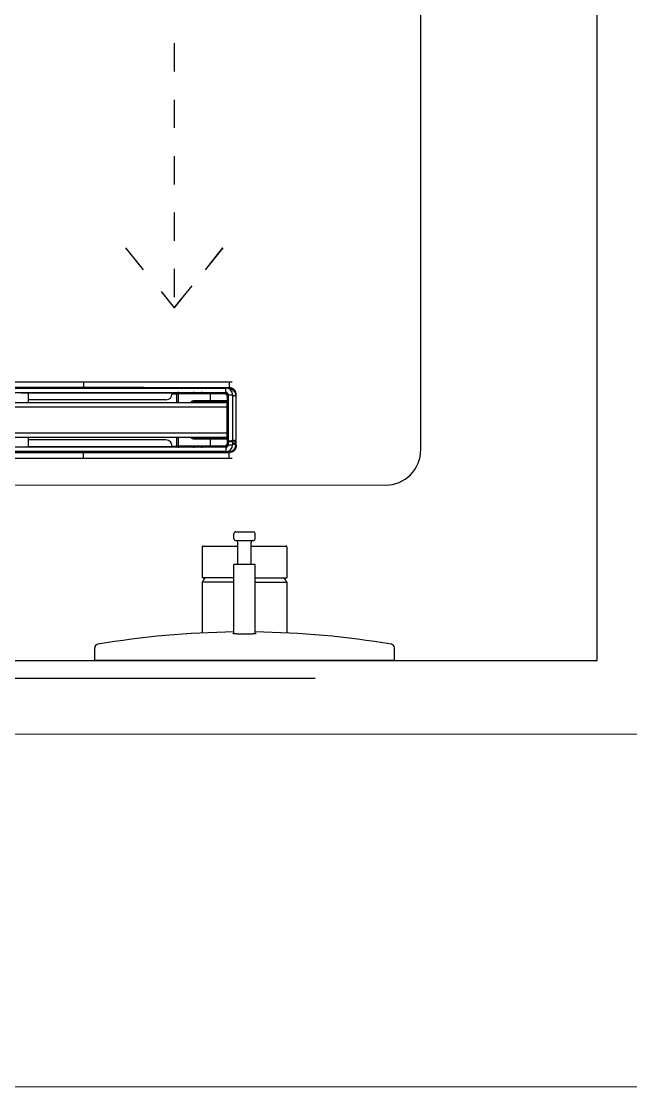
# Model space of a CAD drawing. Header units: millimetres. Extents: x 699029 to 727993, y 4486031 to 4516039.
# Drawn here: x 726188.8 to 726223.4, y 4492453.8 to 4492514.3 of the extents above; entities that cross this region are included whole.
import ezdxf

# ---------------------------------------------------------------- set-up
doc = ezdxf.new("R2010")
doc.units = ezdxf.units.MM
doc.set_wipeout_variables(frame=1)
doc.linetypes.add('AI-Linetype-22', pattern=[3.2004, 1.6002, -1.6002])
for name, color, linetype in [('A-DUVAR-GOR0.2', 25, 'Continuous'), ('Deko_Vitrifiye', 135, 'Continuous'), ('Deko_Zemin Seramik5', 155, 'Continuous')]:
    doc.layers.add(name, color=color, linetype=linetype)
doc.layers.add('DBM_w_sld', color=111, linetype='Continuous', lineweight=20)

# ---------------------------------------------------------------- blocks, each defined once
blk = doc.blocks.new('A$C7972de8d')
at = {"linetype": 'Continuous'}
blk.add_wipeout([(983.72, 415), (991.03, 415), (991.59, 415.08), (992.01, 415.25), (992.33, 415.47), (992.57, 415.72), (992.74, 415.96), (992.88, 416.24), (992.98, 416.53), (993.55, 419.92), (994.38, 425.25), (994.97, 429.29), (995.91, 436.16), (997.1, 446.24), (997.99, 455.2), (999, 468.35), (999.42, 476), (1028.22, 476), (1030.72, 477.47), (1030.72, 476), (1048.22, 476), (1048.35, 476.02), (1048.43, 476.04), (1048.52, 476.1), (1048.58, 476.15), (1048.63, 476.21), (1048.67, 476.29), (1048.71, 476.38), (1048.72, 476.48), (1048.72, 476.58), (1048.72, 496.25), (1050.72, 496.25), (1050.91, 496.25), (1051.1, 496.21), (1051.21, 496.17), (1051.34, 496.11), (1051.42, 496.05), (1051.5, 495.98), (1051.59, 495.89), (1051.66, 495.79), (1051.7, 495.72), (1051.74, 495.65), (1051.77, 495.58), (1051.79, 495.5), (1051.81, 495.42), (1051.82, 495.34), (1051.82, 495.25), (1051.82, 495), (1051.84, 494.8), (1051.87, 494.7), (1051.92, 494.57), (1051.97, 494.48), (1052.03, 494.39), (1052.11, 494.29), (1052.25, 494.18), (1052.37, 494.11), (1052.51, 494.05), (1052.67, 494.01), (1052.89, 494), (1055.82, 494), (1055.94, 494.01), (1056.03, 494.02), (1056.09, 494.04), (1056.18, 494.07), (1056.26, 494.1), (1056.33, 494.14), (1056.44, 494.21), (1056.5, 494.27), (1056.58, 494.34), (1056.62, 494.4), (1056.68, 494.48), (1056.73, 494.59), (1056.77, 494.68), (1056.8, 494.77), (1056.81, 494.86), (1056.82, 495), (1056.82, 495.49), (1056.82, 497.21), (1056.82, 505), (1056.81, 505.15), (1056.79, 505.24), (1056.76, 505.34), (1056.73, 505.43), (1056.67, 505.53), (1056.59, 505.64), (1056.53, 505.71), (1056.46, 505.77), (1056.38, 505.83), (1056.33, 505.86), (1056.23, 505.91), (1056.12, 505.95), (1056.03, 505.98), (1055.91, 506), (1055.72, 506), (1055.53, 506), (1052.82, 506), (1052.75, 506), (1052.63, 505.98), (1052.52, 505.95), (1052.35, 505.88), (1052.22, 505.8), (1052.11, 505.71), (1052.04, 505.63), (1051.96, 505.51), (1051.9, 505.39), (1051.85, 505.24), (1051.83, 505.15), (1051.82, 505.05), (1051.82, 504.75), (1051.81, 504.57), (1051.76, 504.41), (1051.65, 504.2), (1051.53, 504.04), (1051.38, 503.92), (1051.2, 503.82), (1051.01, 503.77), (1050.89, 503.75), (1050.67, 503.75), (1048.72, 503.75), (1048.72, 523.5), (1048.72, 523.57), (1048.7, 523.66), (1048.66, 523.75), (1048.63, 523.79), (1048.6, 523.83), (1048.58, 523.85), (1048.5, 523.92), (1048.41, 523.96), (1048.38, 523.97), (1048.32, 523.99), (1048.22, 524), (1048.12, 524), (1030.72, 524), (1030.72, 522.53), (1028.22, 524), (999.42, 524), (999.16, 528.98), (998.84, 533.99), (998.29, 541.34), (997.6, 548.94), (996.47, 559.32), (995.57, 566.42), (994.63, 573.1), (993.74, 578.84), (993.01, 583.33), (992.84, 583.86), (992.57, 584.28), (992.33, 584.53), (991.91, 584.8), (991.34, 584.98), (991.03, 585), (983.72, 585)], dxfattribs=at).dxf.layer = 'Deko_Vitrifiye'
at = {"layer": 'Deko_Vitrifiye', "linetype": 'Continuous'}
for p, q in [((983.72, 415), (983.72, 585)), ((983.72, 585), (991.03, 585)), ((1028.22, 524), (999.33, 524)), ((1028.22, 506), (1028.22, 524)), ((1048.22, 524), (1030.72, 524)), ((1030.72, 506), (1030.72, 524)), ((1048.72, 523.5), (1048.72, 503.75)), ((998.95, 506), (1038.22, 506)), ((1038.22, 494), (1038.22, 506)), ((1038.22, 503.75), (1050.82, 503.75)), ((1051.82, 505), (1051.82, 495)), ((1052.82, 506), (1055.82, 506)), ((1056.82, 505), (1056.82, 495)), ((1038.22, 496.25), (1050.82, 496.25)), ((1048.72, 496.25), (1048.72, 476.5)), ((998.95, 494), (1038.22, 494)), ((1028.22, 494), (1028.22, 476)), ((1030.72, 494), (1030.72, 476)), ((1052.82, 494), (1055.82, 494)), ((1028.22, 476), (999.33, 476)), ((1048.22, 476), (1030.72, 476)), ((983.72, 415), (991.03, 415))]:
    blk.add_line(p, q, dxfattribs=at)
for points in [[(998.73, 500), (998.73, 500.18), (998.74, 500.75), (998.74, 501.31), (998.75, 501.85), (998.76, 502.37), (998.77, 502.86), (998.78, 503.32), (998.8, 503.76), (998.82, 504.16), (998.84, 504.54), (998.86, 504.88), (998.88, 505.19), (998.9, 505.47), (998.92, 505.71), (998.94, 505.93), (998.96, 506.11), (998.98, 506.25), (999, 506.37), (999.02, 506.45), (999.02, 506.46)], [(999.03, 493.51), (999.03, 493.52), (999.02, 493.56), (999, 493.64), (998.98, 493.75), (998.96, 493.9), (998.94, 494.09), (998.92, 494.3), (998.9, 494.55), (998.87, 494.83), (998.85, 495.14), (998.84, 495.48), (998.82, 495.85), (998.8, 496.25), (998.78, 496.68), (998.77, 497.14), (998.76, 497.62), (998.75, 498.13), (998.74, 498.67), (998.74, 499.22), (998.73, 499.79), (998.73, 500)]]:
    blk.add_lwpolyline(points, dxfattribs=at)
for centre, radius, start, end in [((991.03, 583), 2, 9.59407, 90), ((500, 500), 500, 0.68791, 9.59407), ((1015.76, 499.93), 27.1, 56.43131, 62.62646), ((1048.22, 523.5), 0.5, 0, 90), ((1050.82, 504.75), 1, 270, 0), ((1052.82, 505), 1, 90, 180), ((1055.82, 505), 1, 0, 90), ((1050.82, 495.25), 1, 0, 90), ((500, 500), 500, 350.40593, 359.31209), ((1052.82, 495), 1, 180, 270), ((1055.82, 495), 1, 270, 0), ((1015.76, 500.07), 27.1, 297.37354, 303.56868), ((1048.22, 476.5), 0.5, 270, 0), ((991.03, 417), 2, 270, 350.40593)]:
    blk.add_arc(centre, radius, start, end, dxfattribs=at)

msp = doc.modelspace()

# ---------------------------------------------------------------- linework, layer by layer
at = {"layer": 'A-DUVAR-GOR0.2'}
msp.add_lwpolyline([(726166.211, 4492476.995), (726205.446, 4492476.996)], dxfattribs=at)
at = {"layer": 'DBM_w_sld'}
for points in [[(726408.295, 4492473.823), (726141.446, 4492473.823)], [(726418.295, 4492453.823), (726141.446, 4492453.823)]]:
    msp.add_lwpolyline(points, dxfattribs=at)
at = {"layer": 'Deko_Zemin Seramik5'}
for p, q in [((726162.145, 4492493.804), (726200.745, 4492493.804)), ((726162.502, 4492493.461), (726200.388, 4492493.461)), ((726162.502, 4492493.211), (726200.388, 4492493.211)), ((726192.313, 4492493.484), (726170.577, 4492493.484)), ((726188.763, 4492493.197), (726189.163, 4492493.197)), ((726188.793, 4492493.197), (726188.793, 4492493.211)), ((726189.133, 4492493.211), (726189.133, 4492493.197)), ((726189.163, 4492493.197), (726189.163, 4492492.646)), ((726197.338, 4492493.166), (726189.163, 4492493.166)), ((726197.595, 4492493.113), (726197.333, 4492493.117)), ((726197.338, 4492493.211), (726197.338, 4492493.166)), ((726197.338, 4492493.166), (726197.338, 4492493.142)), ((726197.595, 4492493.211), (726197.595, 4492493.133)), ((726197.595, 4492493.103), (726197.595, 4492493.133)), ((726197.595, 4492493.133), (726197.595, 4492493.133)), ((726197.6, 4492492.786), (726197.6, 4492493.103)), ((726197.665, 4492493.203), (726198.407, 4492493.203)), ((726197.665, 4492493.203), (726197.665, 4492493.203)), ((726197.678, 4492493.132), (726197.679, 4492493.146)), ((726199.489, 4492493.121), (726197.678, 4492493.132)), ((726197.678, 4492493.132), (726197.678, 4492492.646)), ((726197.679, 4492493.146), (726197.681, 4492493.159)), ((726197.681, 4492493.159), (726197.685, 4492493.171)), ((726197.685, 4492493.171), (726197.69, 4492493.182)), ((726197.69, 4492493.182), (726197.696, 4492493.19)), ((726197.696, 4492493.19), (726197.703, 4492493.197)), ((726197.703, 4492493.197), (726197.711, 4492493.201)), ((726197.711, 4492493.201), (726197.719, 4492493.202)), ((726197.719, 4492493.202), (726199.552, 4492493.191)), ((726198.407, 4492493.203), (726198.407, 4492493.211)), ((726198.407, 4492493.206), (726198.536, 4492493.206)), ((726198.536, 4492493.199), (726198.536, 4492493.211)), ((726198.536, 4492493.199), (726198.537, 4492493.198)), ((726198.537, 4492493.211), (726198.537, 4492493.198)), ((726198.537, 4492493.198), (726198.537, 4492493.198)), ((726198.587, 4492493.197), (726198.587, 4492493.211)), ((726198.587, 4492493.197), (726198.986, 4492493.197)), ((726198.986, 4492493.211), (726198.986, 4492493.197)), ((726199.036, 4492493.198), (726199.036, 4492493.211)), ((726199.037, 4492493.199), (726199.036, 4492493.198)), ((726199.037, 4492493.211), (726199.037, 4492493.199)), ((726199.037, 4492493.206), (726199.166, 4492493.206)), ((726199.166, 4492493.211), (726199.166, 4492493.203)), ((726199.166, 4492493.203), (726200.317, 4492493.203)), ((726199.489, 4492493.121), (726199.518, 4492493.121)), ((726199.489, 4492493.121), (726199.489, 4492492.749)), ((726199.518, 4492492.749), (726199.518, 4492493.121)), ((726199.552, 4492493.141), (726199.552, 4492493.191)), ((726200.305, 4492493.191), (726199.552, 4492493.191)), ((726199.552, 4492493.141), (726200.305, 4492493.141)), ((726200.305, 4492493.191), (726200.317, 4492493.203)), ((726200.305, 4492493.141), (726200.305, 4492493.191)), ((726200.388, 4492493.211), (726200.388, 4492493.461)), ((726200.455, 4492492.991), (726200.455, 4492492.73)), ((726200.455, 4492492.991), (726200.505, 4492492.991)), ((726200.504, 4492493.449), (726200.572, 4492493.477)), ((726200.517, 4492493.003), (726200.505, 4492492.991)), ((726200.505, 4492492.68), (726200.505, 4492492.991)), ((726200.517, 4492492.536), (726200.517, 4492493.003)), ((726200.518, 4492493.081), (726200.768, 4492493.081)), ((726200.518, 4492493.081), (726200.518, 4492490.466)), ((726200.768, 4492493.081), (726200.768, 4492490.466)), ((726200.948, 4492493.005), (726200.945, 4492490.4)), ((726200.976, 4492493.073), (726200.948, 4492493.005)), ((726200.976, 4492490.195), (726200.976, 4492493.073)), ((726162.427, 4492492.646), (726200.463, 4492492.646)), ((726162.427, 4492492.396), (726200.463, 4492492.396)), ((726196.988, 4492492.793), (726189.163, 4492492.793)), ((726197.595, 4492492.646), (726197.595, 4492492.786)), ((726198.559, 4492492.744), (726199.489, 4492492.749)), ((726198.559, 4492492.744), (726198.56, 4492492.73)), ((726198.56, 4492492.73), (726198.562, 4492492.717)), ((726198.562, 4492492.717), (726198.566, 4492492.705)), ((726198.566, 4492492.705), (726198.571, 4492492.694)), ((726198.571, 4492492.694), (726198.577, 4492492.686)), ((726198.577, 4492492.686), (726198.584, 4492492.679)), ((726198.584, 4492492.679), (726198.592, 4492492.675)), ((726198.592, 4492492.675), (726198.6, 4492492.674)), ((726199.49, 4492492.679), (726198.6, 4492492.674)), ((726198.6, 4492492.674), (726199.379, 4492492.674)), ((726198.762, 4492492.672), (726198.6, 4492492.672)), ((726198.611, 4492492.646), (726198.6, 4492492.672)), ((726198.773, 4492492.646), (726198.762, 4492492.672)), ((726199.384, 4492492.678), (726199.379, 4492492.674)), ((726199.5, 4492492.654), (726199.379, 4492492.654)), ((726199.489, 4492492.678), (726199.384, 4492492.678)), ((726199.488, 4492492.672), (726199.488, 4492492.678)), ((726199.488, 4492492.678), (726199.488, 4492492.672)), ((726199.489, 4492492.672), (726199.488, 4492492.672)), ((726199.489, 4492492.749), (726199.518, 4492492.749)), ((726199.489, 4492492.679), (726199.489, 4492492.672)), ((726199.489, 4492492.679), (726199.489, 4492492.678)), ((726199.539, 4492492.672), (726199.489, 4492492.672)), ((726199.508, 4492492.652), (726199.509, 4492492.652)), ((726199.509, 4492492.652), (726199.539, 4492492.652)), ((726199.539, 4492492.68), (726199.539, 4492492.672)), ((726199.939, 4492492.672), (726199.539, 4492492.672)), ((726199.539, 4492492.652), (726199.539, 4492492.672)), ((726199.539, 4492492.652), (726199.939, 4492492.652)), ((726199.552, 4492492.68), (726199.544, 4492492.68)), ((726199.939, 4492492.68), (726199.544, 4492492.68)), ((726200.455, 4492492.73), (726199.552, 4492492.73)), ((726199.552, 4492492.68), (726199.552, 4492492.73)), ((726199.552, 4492492.68), (726200.505, 4492492.68)), ((726199.939, 4492492.68), (726199.939, 4492492.672)), ((726199.939, 4492492.672), (726199.939, 4492492.652)), ((726199.988, 4492492.672), (726199.939, 4492492.672)), ((726199.939, 4492492.652), (726199.968, 4492492.652)), ((726199.968, 4492492.652), (726199.969, 4492492.652)), ((726200.094, 4492492.654), (726199.977, 4492492.654)), ((726199.989, 4492492.678), (726199.988, 4492492.679)), ((726199.988, 4492492.679), (726199.988, 4492492.672)), ((726199.989, 4492492.672), (726199.988, 4492492.672)), ((726199.989, 4492492.678), (726199.989, 4492492.672)), ((726200.089, 4492492.678), (726199.989, 4492492.678)), ((726199.989, 4492492.678), (726199.989, 4492492.672)), ((726200.094, 4492492.674), (726200.089, 4492492.678)), ((726200.094, 4492492.674), (726200.511, 4492492.674)), ((726200.422, 4492492.672), (726200.411, 4492492.646)), ((726200.511, 4492492.672), (726200.422, 4492492.672)), ((726200.455, 4492492.73), (726200.505, 4492492.68)), ((726200.463, 4492492.396), (726200.463, 4492492.646)), ((726200.511, 4492492.5), (726200.463, 4492492.39)), ((726200.511, 4492492.5), (726200.463, 4492492.389)), ((726200.463, 4492490.916), (726200.463, 4492492.396)), ((726200.511, 4492492.674), (726200.505, 4492492.68)), ((726200.511, 4492492.5), (726200.511, 4492492.672)), ((726200.511, 4492492.5), (726200.511, 4492492.5)), ((726200.511, 4492492.113), (726200.511, 4492492.5)), ((726200.513, 4492492.532), (726200.517, 4492492.536)), ((726200.513, 4492492.53), (726200.513, 4492492.532)), ((726200.513, 4492492.163), (726200.513, 4492492.53)), ((726200.517, 4492492.536), (726200.518, 4492492.536)), ((726200.511, 4492492.163), (726200.518, 4492492.163)), ((726200.518, 4492492.113), (726200.511, 4492492.113)), ((726200.511, 4492490.812), (726200.511, 4492491.199)), ((726200.511, 4492491.199), (726200.518, 4492491.199)), ((726200.516, 4492490.611), (726200.516, 4492491.713)), ((726200.516, 4492491.713), (726200.518, 4492491.713)), ((726200.518, 4492491.663), (726200.516, 4492491.663)), ((726200.516, 4492491.649), (726200.518, 4492491.649)), ((726200.516, 4492491.599), (726200.516, 4492490.211)), ((726200.518, 4492491.599), (726200.516, 4492491.599)), ((726162.427, 4492490.916), (726200.463, 4492490.916)), ((726162.427, 4492490.666), (726200.463, 4492490.666)), ((726189.163, 4492490.666), (726189.163, 4492490.116)), ((726197.595, 4492490.526), (726197.595, 4492490.666)), ((726197.678, 4492490.666), (726197.678, 4492490.18)), ((726198.56, 4492490.582), (726198.559, 4492490.568)), ((726199.489, 4492490.563), (726198.559, 4492490.568)), ((726198.562, 4492490.595), (726198.56, 4492490.582)), ((726198.566, 4492490.607), (726198.562, 4492490.595)), ((726198.571, 4492490.618), (726198.566, 4492490.607)), ((726198.577, 4492490.626), (726198.571, 4492490.618)), ((726198.584, 4492490.633), (726198.577, 4492490.626)), ((726198.592, 4492490.637), (726198.584, 4492490.633)), ((726198.6, 4492490.638), (726198.592, 4492490.637)), ((726198.6, 4492490.64), (726198.611, 4492490.666)), ((726198.6, 4492490.64), (726198.762, 4492490.64)), ((726198.6, 4492490.638), (726199.49, 4492490.633)), ((726199.379, 4492490.638), (726198.6, 4492490.638)), ((726198.762, 4492490.64), (726198.773, 4492490.666)), ((726199.379, 4492490.658), (726199.5, 4492490.658)), ((726199.379, 4492490.638), (726199.384, 4492490.634)), ((726199.384, 4492490.634), (726199.489, 4492490.634)), ((726199.488, 4492490.634), (726199.488, 4492490.64)), ((726199.488, 4492490.64), (726199.489, 4492490.64)), ((726199.488, 4492490.64), (726199.488, 4492490.634)), ((726199.489, 4492490.64), (726199.539, 4492490.64)), ((726199.489, 4492490.64), (726199.489, 4492490.633)), ((726199.489, 4492490.634), (726199.489, 4492490.633)), ((726199.518, 4492490.563), (726199.489, 4492490.563)), ((726199.489, 4492490.563), (726199.489, 4492490.191)), ((726199.509, 4492490.66), (726199.508, 4492490.66)), ((726199.539, 4492490.66), (726199.509, 4492490.66)), ((726199.518, 4492490.191), (726199.518, 4492490.563)), ((726199.939, 4492490.66), (726199.539, 4492490.66)), ((726199.539, 4492490.64), (726199.539, 4492490.66)), ((726199.539, 4492490.64), (726199.539, 4492490.632)), ((726199.539, 4492490.64), (726199.939, 4492490.64)), ((726199.544, 4492490.632), (726199.552, 4492490.632)), ((726199.544, 4492490.632), (726199.939, 4492490.632)), ((726200.505, 4492490.632), (726199.552, 4492490.632)), ((726199.552, 4492490.582), (726199.552, 4492490.632)), ((726199.552, 4492490.582), (726200.455, 4492490.582)), ((726199.939, 4492490.64), (726199.939, 4492490.66)), ((726199.968, 4492490.66), (726199.939, 4492490.66)), ((726199.939, 4492490.64), (726199.939, 4492490.632)), ((726199.939, 4492490.64), (726199.988, 4492490.64)), ((726199.969, 4492490.66), (726199.968, 4492490.66)), ((726199.977, 4492490.658), (726200.094, 4492490.658)), ((726199.988, 4492490.64), (726199.988, 4492490.633)), ((726199.988, 4492490.64), (726199.989, 4492490.64)), ((726199.988, 4492490.633), (726199.989, 4492490.634)), ((726199.989, 4492490.64), (726199.989, 4492490.634)), ((726199.989, 4492490.64), (726199.989, 4492490.634)), ((726199.989, 4492490.634), (726200.089, 4492490.634)), ((726200.089, 4492490.634), (726200.094, 4492490.638)), ((726200.511, 4492490.638), (726200.094, 4492490.638)), ((726200.411, 4492490.666), (726200.422, 4492490.64)), ((726200.422, 4492490.64), (726200.511, 4492490.64)), ((726200.505, 4492490.632), (726200.455, 4492490.582)), ((726200.455, 4492490.582), (726200.455, 4492490.321)), ((726200.463, 4492490.923), (726200.511, 4492490.812)), ((726200.463, 4492490.922), (726200.511, 4492490.812)), ((726200.463, 4492490.666), (726200.463, 4492490.916)), ((726200.505, 4492490.632), (726200.511, 4492490.638)), ((726200.505, 4492490.321), (726200.505, 4492490.632)), ((726200.518, 4492491.149), (726200.511, 4492491.149)), ((726200.511, 4492490.812), (726200.511, 4492490.812)), ((726200.511, 4492490.64), (726200.511, 4492490.812)), ((726200.513, 4492490.782), (726200.513, 4492491.149)), ((726200.513, 4492490.78), (726200.513, 4492490.782)), ((726200.517, 4492490.776), (726200.513, 4492490.78)), ((726200.518, 4492490.611), (726200.516, 4492490.611)), ((726200.517, 4492490.309), (726200.517, 4492490.776)), ((726200.518, 4492490.776), (726200.517, 4492490.776)), ((726200.388, 4492490.101), (726162.502, 4492490.101)), ((726188.763, 4492490.116), (726189.163, 4492490.116)), ((726188.793, 4492490.101), (726188.793, 4492490.116)), ((726189.133, 4492490.116), (726189.133, 4492490.101)), ((726196.988, 4492490.519), (726189.163, 4492490.519)), ((726189.163, 4492490.146), (726197.338, 4492490.146)), ((726197.338, 4492490.146), (726197.338, 4492490.17)), ((726197.595, 4492490.154), (726197.338, 4492490.151)), ((726197.338, 4492490.146), (726197.338, 4492490.101)), ((726197.595, 4492490.179), (726197.595, 4492490.21)), ((726197.595, 4492490.179), (726197.595, 4492490.179)), ((726197.595, 4492490.179), (726197.595, 4492490.101)), ((726197.6, 4492490.211), (726197.6, 4492490.526)), ((726197.665, 4492490.109), (726197.665, 4492490.109)), ((726198.407, 4492490.109), (726197.665, 4492490.109)), ((726197.678, 4492490.18), (726199.489, 4492490.191)), ((726197.679, 4492490.166), (726197.678, 4492490.18)), ((726197.681, 4492490.153), (726197.679, 4492490.166)), ((726197.685, 4492490.141), (726197.681, 4492490.153)), ((726197.69, 4492490.13), (726197.685, 4492490.141)), ((726197.696, 4492490.122), (726197.69, 4492490.13)), ((726197.703, 4492490.115), (726197.696, 4492490.122)), ((726197.711, 4492490.111), (726197.703, 4492490.115)), ((726197.719, 4492490.11), (726197.711, 4492490.111)), ((726199.552, 4492490.121), (726197.719, 4492490.11)), ((726198.407, 4492490.101), (726198.407, 4492490.109)), ((726198.536, 4492490.106), (726198.407, 4492490.106)), ((726198.537, 4492490.114), (726198.536, 4492490.113)), ((726198.536, 4492490.101), (726198.536, 4492490.113)), ((726198.537, 4492490.114), (726198.537, 4492490.114)), ((726198.537, 4492490.114), (726198.537, 4492490.101)), ((726198.986, 4492490.115), (726198.587, 4492490.115)), ((726198.587, 4492490.101), (726198.587, 4492490.115)), ((726198.986, 4492490.115), (726198.986, 4492490.101)), ((726199.036, 4492490.114), (726199.037, 4492490.113)), ((726199.036, 4492490.101), (726199.036, 4492490.114)), ((726199.037, 4492490.113), (726199.037, 4492490.101)), ((726199.166, 4492490.106), (726199.037, 4492490.106)), ((726200.317, 4492490.109), (726199.166, 4492490.109)), ((726199.166, 4492490.109), (726199.166, 4492490.101)), ((726199.518, 4492490.191), (726199.489, 4492490.191)), ((726200.305, 4492490.171), (726199.552, 4492490.171)), ((726199.552, 4492490.171), (726199.552, 4492490.121)), ((726199.552, 4492490.121), (726200.305, 4492490.121)), ((726200.305, 4492490.121), (726200.305, 4492490.171)), ((726200.317, 4492490.109), (726200.305, 4492490.121)), ((726200.388, 4492490.101), (726200.388, 4492489.851)), ((726200.505, 4492490.321), (726200.455, 4492490.321)), ((726200.518, 4492490.389), (726200.463, 4492490.389)), ((726200.505, 4492490.321), (726200.517, 4492490.309)), ((726200.516, 4492490.211), (726200.518, 4492490.211)), ((726200.518, 4492490.466), (726200.768, 4492490.466)), ((726200.518, 4492490.426), (726200.768, 4492490.426)), ((726200.518, 4492490.426), (726200.518, 4492490.231)), ((726200.518, 4492490.231), (726200.768, 4492490.231)), ((726200.569, 4492490.426), (726200.569, 4492490.466)), ((726200.768, 4492490.426), (726200.768, 4492490.231)), ((726200.945, 4492490.4), (726200.945, 4492490.389)), ((726200.945, 4492490.378), (726200.945, 4492490.389)), ((726200.948, 4492490.263), (726200.945, 4492490.378)), ((726200.976, 4492490.195), (726200.948, 4492490.263)), ((726200.745, 4492489.463), (726162.145, 4492489.463)), ((726200.388, 4492489.851), (726162.502, 4492489.851)), ((726192.313, 4492489.783), (726170.577, 4492489.783)), ((726200.504, 4492489.819), (726200.572, 4492489.79))]:
    msp.add_line(p, q, dxfattribs=at)
msp.add_lwpolyline([(726141.446, 4492635.383), (726141.446, 4492477.995), (726221.444, 4492477.995), (726221.444, 4492660.383)], dxfattribs=at)
msp.add_lwpolyline([(726151.446, 4492635.383), (726151.446, 4492489.971, 0.414145), (726153.445, 4492487.971), (726209.445, 4492487.956, 0.414282), (726211.445, 4492489.956), (726211.445, 4492635.383)], format="xyb", close=True, dxfattribs=at)
at = {"layer": 'Deko_Zemin Seramik5', "linetype": 'AI-Linetype-22'}
for points in [[(726197.452, 4492513.017), (726197.452, 4492498.017), (726200.22, 4492501.407)], [(726194.685, 4492501.407), (726197.452, 4492498.017)], [(726200.22, 4492501.407), (726197.452, 4492498.017)]]:
    msp.add_lwpolyline(points, dxfattribs=at)
at = {"layer": 'Deko_Zemin Seramik5'}
for centre, radius, start, end in [((726196.988, 4492493.142), 0.349, 269.89099, 359.89057), ((726197.665, 4492493.133), 0.07, 89.99891, 179.99891), ((726200.388, 4492493.081), 0.38, 0, 90), ((726200.388, 4492493.081), 0.13, 0, 90), ((726199.508, 4492492.672), 0.02, 179.99891, 269.99891), ((726199.509, 4492492.672), 0.02, 179.99891, 269.99891), ((726199.968, 4492492.672), 0.02, 270.00109, 0.00109), ((726199.969, 4492492.672), 0.02, 270.00109, 0.00109), ((726199.508, 4492490.64), 0.02, 90.00109, 180.00109), ((726199.509, 4492490.64), 0.02, 90.00109, 180.00109), ((726199.968, 4492490.64), 0.02, 359.99891, 89.99891), ((726199.969, 4492490.64), 0.02, 359.99891, 89.99891), ((726196.988, 4492490.17), 0.349, 0.10943, 90.10901), ((726197.665, 4492490.179), 0.07, 180.00109, 270.00109), ((726200.388, 4492490.231), 0.13, 270, 0), ((726200.388, 4492490.231), 0.38, 270, 0)]:
    msp.add_arc(centre, radius, start, end, dxfattribs=at)
at = {"layer": 'Deko_Zemin Seramik5', "extrusion": (0, 0, -1)}
for centre, major_axis, ratio, start_param, end_param in [((726197.665, 4492493.133), (0, -0.07), 0.999962, 1.570796, 3.141593), ((726197.795, 4492493.133), (0.2, 0), 0.005672, 2.199115, 3.141593), ((726197.795, 4492493.103), (0.2, 0), 0.003491, 2.916668, 3.141593), ((726197.795, 4492493.203), (0.13, 0), 0.008727, 2.199115, 3.141593), ((726198.587, 4492493.198), (0.05, 0), 0.008727, 1.570805, 3.132866), ((726198.986, 4492493.198), (0.05, 0), 0.008727, 0.008727, 1.570796), ((726199.552, 4492493.121), (-0.0004, -0.07), 0.905934, 1.56707, 3.130806), ((726199.552, 4492493.121), (-0.034, 0.0002), 0.587778, 6.279459, 7.843195), ((726200.305, 4492492.991), (0.141, 0.141), 0.999962, 5.497825, 7.068545), ((726200.305, 4492492.991), (-0.106, -0.106), 0.999924, 2.356233, 3.926953), ((726200.317, 4492493.003), (-0.141, -0.141), 0.999924, 2.356233, 3.926953), ((726197.795, 4492492.786), (0.2, 0), 0.003491, 3.141593, 3.366518), ((726198.601, 4492492.644), (0.138, 0), 0.217963, 3.141593, 4.703662), ((726198.612, 4492492.644), (0.0125, -0.03), 0.00806, 1.574141, 2.830119), ((726198.774, 4492492.644), (0.0125, -0.03), 0.00806, 3.459756, 4.715734), ((726199.379, 4492492.644), (0, -0.03), 0.008727, 1.570796, 3.132866), ((726199.552, 4492492.75), (0.0004, -0.07), 0.905934, 0.010787, 1.574523), ((726199.539, 4492492.679), (0.05, 0), 0.008727, 3.150319, 3.363915), ((726199.552, 4492492.75), (0.034, 0.0002), 0.587778, 1.581583, 3.145319), ((726199.545, 4492492.75), (0.119, 0.001), 0.587778, 1.581583, 1.62254), ((726199.939, 4492492.679), (0.05, 0), 0.008727, 4.712389, 6.274459), ((726200.094, 4492492.644), (0, -0.03), 0.008727, 3.150319, 4.712389), ((726200.41, 4492492.644), (-0.0131, -0.03), 0.008001, 1.567311, 2.823289), ((726200.511, 4492492.644), (0, -0.03), 0.008727, 3.150319, 3.456411), ((726200.511, 4492492.113), (0, -0.05), 0.008727, 1.570796, 3.141593), ((726200.511, 4492491.199), (0, -0.05), 0.008727, 0, 1.570796), ((726198.601, 4492490.668), (0.138, 0), 0.217963, 1.579523, 3.141593), ((726198.612, 4492490.668), (-0.0125, -0.03), 0.00806, 0.311474, 1.567451), ((726198.774, 4492490.668), (-0.0125, -0.03), 0.00806, 4.709044, 5.965022), ((726199.379, 4492490.668), (0, -0.03), 0.008727, 0.008727, 1.570796), ((726199.539, 4492490.633), (0.05, 0), 0.008727, 2.91927, 3.132866), ((726199.552, 4492490.562), (-0.0004, -0.07), 0.905934, 1.56707, 3.130806), ((726199.552, 4492490.562), (0.034, -0.0002), 0.587778, 3.137866, 4.701602), ((726199.545, 4492490.562), (0.119, -0.001), 0.587778, 4.660645, 4.701602), ((726199.939, 4492490.633), (0.05, 0), 0.008727, 0.008727, 1.570796), ((726200.094, 4492490.668), (0, -0.03), 0.008727, 4.712389, 6.274459), ((726200.41, 4492490.668), (0.0131, -0.03), 0.008001, 0.318304, 1.574282), ((726200.516, 4492490.511), (-0.1, 0), 0.999962, 1.010172, 1.570796), ((726200.518, 4492490.511), (-0.1, 0), 0.999962, 0.988457, 1.570796), ((726200.511, 4492490.668), (0, -0.03), 0.008727, 5.968367, 6.274459), ((726197.795, 4492490.526), (0.2, 0), 0.003491, 2.916668, 3.141593), ((726197.795, 4492490.21), (0.2, 0), 0.003491, 3.141593, 3.366518), ((726197.795, 4492490.179), (0.2, 0), 0.005672, 3.141593, 4.08407), ((726197.665, 4492490.179), (0, 0.07), 0.999962, 3.141593, 4.712389), ((726197.795, 4492490.109), (0.13, 0), 0.008727, 3.141593, 3.69775), ((726197.795, 4492490.109), (0.13, 0), 0.008727, 3.69775, 4.08407), ((726198.587, 4492490.114), (0.05, 0), 0.008727, 3.150319, 4.712381), ((726198.986, 4492490.114), (0.05, 0), 0.008727, 4.712389, 6.274459), ((726199.552, 4492490.191), (0.0004, -0.07), 0.905934, 0.010787, 1.574523), ((726199.552, 4492490.191), (-0.034, -0.0002), 0.587778, 4.723176, 6.286912), ((726200.305, 4492490.321), (-0.106, 0.106), 0.999924, 2.356233, 3.926953), ((726200.305, 4492490.321), (0.141, -0.141), 0.999962, 5.497825, 7.068545), ((726200.317, 4492490.309), (-0.141, 0.141), 0.999924, 2.356233, 3.926953), ((726200.518, 4492490.311), (-0.1, 0), 0.999962, 4.712389, 5.294728), ((726200.516, 4492490.311), (-0.1, 0), 0.999962, 4.712389, 5.273014)]:
    msp.add_ellipse(centre, major_axis=major_axis, ratio=ratio, start_param=start_param, end_param=end_param, dxfattribs=at)
at = {"layer": 'Deko_Zemin Seramik5'}
for points, knots in [([(726192.313, 4492493.804), (726192.313, 4492493.765), (726192.313, 4492493.684), (726192.313, 4492493.578), (726192.313, 4492493.503), (726192.313, 4492493.491), (726192.313, 4492493.484)], [0, 0, 0, 0, 0.240773, 0.5, 0.759227, 1, 1, 1, 1]), ([(726200.572, 4492493.804), (726200.572, 4492493.795), (726200.572, 4492493.726), (726200.572, 4492493.616), (726200.572, 4492493.505), (726200.572, 4492493.486), (726200.572, 4492493.477)], [0, 0, 0, 0, 0.046125, 0.371812, 0.697499, 1, 1, 1, 1]), ([(726200.572, 4492493.477), (726199.654, 4492493.477), (726197.818, 4492493.478), (726195.066, 4492493.483), (726193.231, 4492493.484), (726192.313, 4492493.484)], [0, 0, 0, 0, 0.333309, 0.666691, 1, 1, 1, 1]), ([(726200.504, 4492493.449), (726200.534, 4492493.447), (726200.592, 4492493.443), (726200.703, 4492493.407), (726200.823, 4492493.326), (726200.905, 4492493.206), (726200.942, 4492493.095), (726200.946, 4492493.035), (726200.948, 4492493.005)], [0, 0, 0, 0, 0.129071, 0.254522, 0.498347, 0.74157, 0.868707, 1, 1, 1, 1]), ([(726200.976, 4492493.073), (726200.971, 4492493.124), (726200.963, 4492493.204), (726200.913, 4492493.299), (726200.861, 4492493.363), (726200.797, 4492493.414), (726200.702, 4492493.464), (726200.623, 4492493.472), (726200.572, 4492493.477)], [0, 0, 0, 0, 0.2432, 0.372242, 0.500235, 0.628741, 0.757585, 1, 1, 1, 1]), ([(726200.948, 4492493.005), (726200.94, 4492493.006), (726200.924, 4492493.008), (726200.854, 4492493.01), (726200.789, 4492493.011), (726200.768, 4492493.011)], [0, 0, 0, 0, 0.383013, 0.795311, 1, 1, 1, 1]), ([(726198.423, 4492492.644), (726198.423, 4492492.646), (726198.423, 4492492.655), (726198.428, 4492492.673), (726198.442, 4492492.698), (726198.473, 4492492.724), (726198.514, 4492492.741), (726198.546, 4492492.743), (726198.559, 4492492.744)], [0, 0, 0, 0, 0.035539, 0.12936, 0.257827, 0.452641, 0.772939, 1, 1, 1, 1]), ([(726199.49, 4492492.679), (726199.491, 4492492.679), (726199.493, 4492492.679), (726199.499, 4492492.68), (726199.512, 4492492.681), (726199.526, 4492492.68), (726199.535, 4492492.68), (726199.539, 4492492.68)], [0, 0, 0, 0, 0.083349, 0.324015, 0.573987, 0.820833, 1, 1, 1, 1]), ([(726200.516, 4492491.663), (726200.516, 4492491.663), (726200.516, 4492491.663), (726200.516, 4492491.664), (726200.516, 4492491.665), (726200.516, 4492491.666), (726200.516, 4492491.668), (726200.516, 4492491.669), (726200.516, 4492491.672), (726200.516, 4492491.674), (726200.516, 4492491.677), (726200.516, 4492491.68), (726200.516, 4492491.683), (726200.516, 4492491.688), (726200.516, 4492491.693), (726200.516, 4492491.698), (726200.516, 4492491.703), (726200.516, 4492491.708), (726200.516, 4492491.711), (726200.516, 4492491.713)], [0, 0, 0, 0, 0.052751, 0.105868, 0.160141, 0.214812, 0.267755, 0.321067, 0.374953, 0.429625, 0.482566, 0.535878, 0.589763, 0.644434, 0.75059, 0.804473, 0.859142, 0.929139, 1, 1, 1, 1]), ([(726200.516, 4492491.599), (726200.516, 4492491.601), (726200.516, 4492491.604), (726200.516, 4492491.609), (726200.516, 4492491.614), (726200.516, 4492491.618), (726200.516, 4492491.622), (726200.516, 4492491.626), (726200.516, 4492491.631), (726200.516, 4492491.635), (726200.516, 4492491.638), (726200.516, 4492491.64), (726200.516, 4492491.642), (726200.516, 4492491.644), (726200.516, 4492491.646), (726200.516, 4492491.647), (726200.516, 4492491.648), (726200.516, 4492491.649), (726200.516, 4492491.649), (726200.516, 4492491.649)], [0, 0, 0, 0, 0.069997, 0.140858, 0.193797, 0.247107, 0.30099, 0.355659, 0.461433, 0.515705, 0.570376, 0.623127, 0.676244, 0.730516, 0.785188, 0.837939, 0.891056, 0.945328, 1, 1, 1, 1]), ([(726198.559, 4492490.568), (726198.546, 4492490.569), (726198.514, 4492490.571), (726198.473, 4492490.588), (726198.442, 4492490.614), (726198.428, 4492490.639), (726198.423, 4492490.657), (726198.423, 4492490.666), (726198.423, 4492490.668)], [0, 0, 0, 0, 0.227061, 0.547359, 0.742173, 0.87064, 0.964461, 1, 1, 1, 1]), ([(726199.539, 4492490.632), (726199.537, 4492490.632), (726199.534, 4492490.632), (726199.53, 4492490.632), (726199.527, 4492490.632), (726199.523, 4492490.632), (726199.519, 4492490.632), (726199.516, 4492490.631), (726199.512, 4492490.631), (726199.509, 4492490.631), (726199.505, 4492490.631), (726199.502, 4492490.632), (726199.5, 4492490.632), (726199.498, 4492490.632), (726199.496, 4492490.632), (726199.494, 4492490.632), (726199.492, 4492490.633), (726199.491, 4492490.633), (726199.491, 4492490.633), (726199.49, 4492490.633)], [0, 0, 0, 0, 0.088931, 0.133744, 0.178889, 0.239717, 0.301103, 0.363225, 0.425932, 0.487498, 0.549657, 0.628438, 0.676138, 0.716924, 0.791599, 0.855857, 0.916916, 0.958389, 1, 1, 1, 1]), ([(726200.504, 4492489.819), (726200.534, 4492489.82), (726200.592, 4492489.824), (726200.703, 4492489.86), (726200.823, 4492489.941), (726200.905, 4492490.062), (726200.942, 4492490.173), (726200.946, 4492490.232), (726200.948, 4492490.263)], [0, 0, 0, 0, 0.129071, 0.254522, 0.498347, 0.74157, 0.868707, 1, 1, 1, 1]), ([(726200.976, 4492490.195), (726200.971, 4492490.143), (726200.963, 4492490.064), (726200.913, 4492489.969), (726200.861, 4492489.905), (726200.797, 4492489.853), (726200.702, 4492489.803), (726200.623, 4492489.795), (726200.572, 4492489.79)], [0, 0, 0, 0, 0.2432, 0.372242, 0.500235, 0.628741, 0.757585, 1, 1, 1, 1]), ([(726200.728, 4492490.466), (726200.716, 4492490.463), (726200.684, 4492490.454), (726200.649, 4492490.439), (726200.627, 4492490.427), (726200.627, 4492490.426)], [0, 0, 0, 0, 0.352649, 0.992094, 1, 1, 1, 1]), ([(726200.945, 4492490.4), (726200.943, 4492490.412), (726200.938, 4492490.436), (726200.915, 4492490.463), (726200.877, 4492490.48), (726200.827, 4492490.486), (726200.787, 4492490.48), (726200.768, 4492490.477)], [0, 0, 0, 0, 0.184765, 0.383971, 0.594246, 0.810566, 1, 1, 1, 1]), ([(726200.945, 4492490.389), (726200.938, 4492490.389), (726200.925, 4492490.389), (726200.862, 4492490.389), (726200.8, 4492490.389), (726200.768, 4492490.389)], [0, 0, 0, 0, 0.327092, 0.652141, 1, 1, 1, 1]), ([(726200.945, 4492490.378), (726200.943, 4492490.366), (726200.938, 4492490.342), (726200.915, 4492490.315), (726200.877, 4492490.298), (726200.827, 4492490.292), (726200.787, 4492490.298), (726200.768, 4492490.301)], [0, 0, 0, 0, 0.184765, 0.383971, 0.594246, 0.810566, 1, 1, 1, 1]), ([(726200.948, 4492490.263), (726200.94, 4492490.262), (726200.924, 4492490.26), (726200.854, 4492490.257), (726200.789, 4492490.256), (726200.768, 4492490.256)], [0, 0, 0, 0, 0.383013, 0.795311, 1, 1, 1, 1]), ([(726170.577, 4492489.824), (726170.942, 4492489.824), (726175.541, 4492489.824), (726174.374, 4492489.824), (726179.328, 4492489.824), (726191.763, 4492489.824), (726195.597, 4492489.824), (726192.313, 4492489.824)], [0, 0, 0, 0, 0.020648, 0.260324, 0.5, 0.619838, 1, 1, 1, 1]), ([(726192.313, 4492489.824), (726192.313, 4492489.826), (726192.313, 4492489.829), (726192.313, 4492489.849), (726192.313, 4492489.851)], [0, 0, 0, 0, 0.929793, 1, 1, 1, 1]), ([(726192.313, 4492489.824), (726192.532, 4492489.824), (726192.956, 4492489.824), (726193.596, 4492489.823), (726194.193, 4492489.823), (726194.741, 4492489.823), (726195.254, 4492489.822), (726195.797, 4492489.822), (726196.399, 4492489.821), (726196.987, 4492489.821), (726197.511, 4492489.82), (726197.939, 4492489.82), (726198.336, 4492489.82), (726198.75, 4492489.819), (726199.197, 4492489.819), (726199.653, 4492489.819), (726200.086, 4492489.819), (726200.367, 4492489.819), (726200.504, 4492489.819)], [0, 0, 0, 0, 0.080223, 0.155274, 0.234353, 0.298967, 0.35592, 0.422234, 0.497908, 0.576552, 0.637543, 0.689751, 0.733177, 0.783026, 0.841417, 0.897042, 0.949903, 1, 1, 1, 1]), ([(726200.572, 4492489.79), (726199.654, 4492489.79), (726197.818, 4492489.789), (726195.066, 4492489.784), (726193.231, 4492489.783), (726192.313, 4492489.783)], [0, 0, 0, 0, 0.333309, 0.666691, 1, 1, 1, 1]), ([(726192.313, 4492489.463), (726192.313, 4492489.502), (726192.313, 4492489.583), (726192.313, 4492489.689), (726192.313, 4492489.764), (726192.313, 4492489.777), (726192.313, 4492489.783)], [0, 0, 0, 0, 0.240773, 0.5, 0.759227, 1, 1, 1, 1]), ([(726200.504, 4492489.819), (726200.504, 4492489.823), (726200.504, 4492489.829), (726200.504, 4492489.864), (726200.504, 4492489.872)], [0, 0, 0, 0, 0.776449, 1, 1, 1, 1]), ([(726200.572, 4492489.463), (726200.572, 4492489.472), (726200.572, 4492489.541), (726200.572, 4492489.651), (726200.572, 4492489.763), (726200.572, 4492489.781), (726200.572, 4492489.79)], [0, 0, 0, 0, 0.046125, 0.371812, 0.697499, 1, 1, 1, 1])]:
    msp.add_open_spline(points, degree=3, knots=knots, dxfattribs=at)

# ---------------------------------------------------------------- next in the draw order: block references
at = {"xscale": 0.1000000000000001, "yscale": 0.1000000000000001, "zscale": 0.1000000000000001, "rotation": 89.99999999999991}
msp.add_blockref('A$C7972de8d', (726251.445, 4492379.623), dxfattribs=at)

doc.saveas('drawing.dxf')
